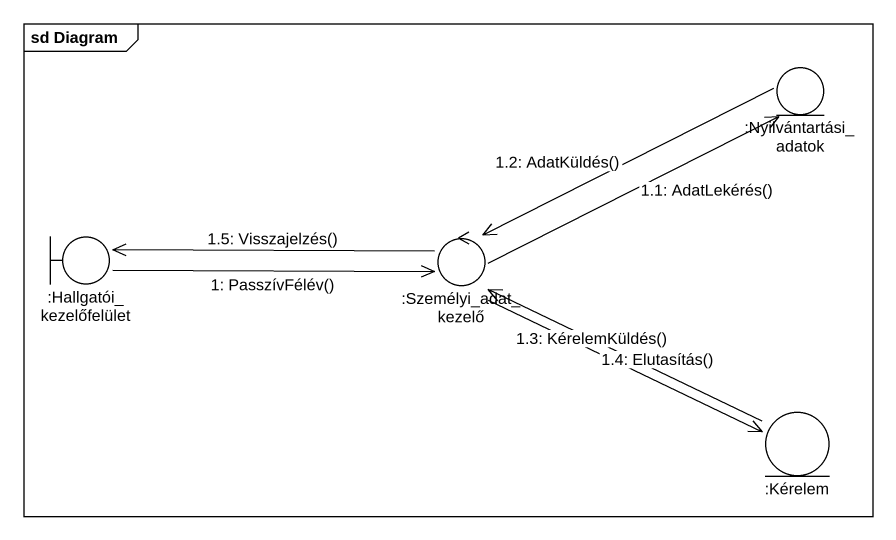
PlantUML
@startuml
mainframe sd Diagram
entity ":Nyilvántartási_adatok" as Nyilvántartási_adatok
boundary ":Hallgatói_kezelőfelület" as Hallgatói_kezelőfelület
control ":Személyi_adat_kezelő" as Személyi_adat_kezelő
entity ":Kérelem" as Kérelem
Hallgatói_kezelőfelület -right-> Személyi_adat_kezelő : 1: PasszívFélév()
Személyi_adat_kezelő -right-> Nyilvántartási_adatok : 1.1: AdatLekérés()
Nyilvántartási_adatok -left-> Személyi_adat_kezelő : 1.2: AdatKüldés()
Személyi_adat_kezelő -right-> Kérelem : 1.3: KérelemKüldés()
Kérelem -left-> Személyi_adat_kezelő : 1.4: Elutasítás()
Személyi_adat_kezelő -left-> Hallgatói_kezelőfelület : 1.5: Visszajelzés()
@enduml
